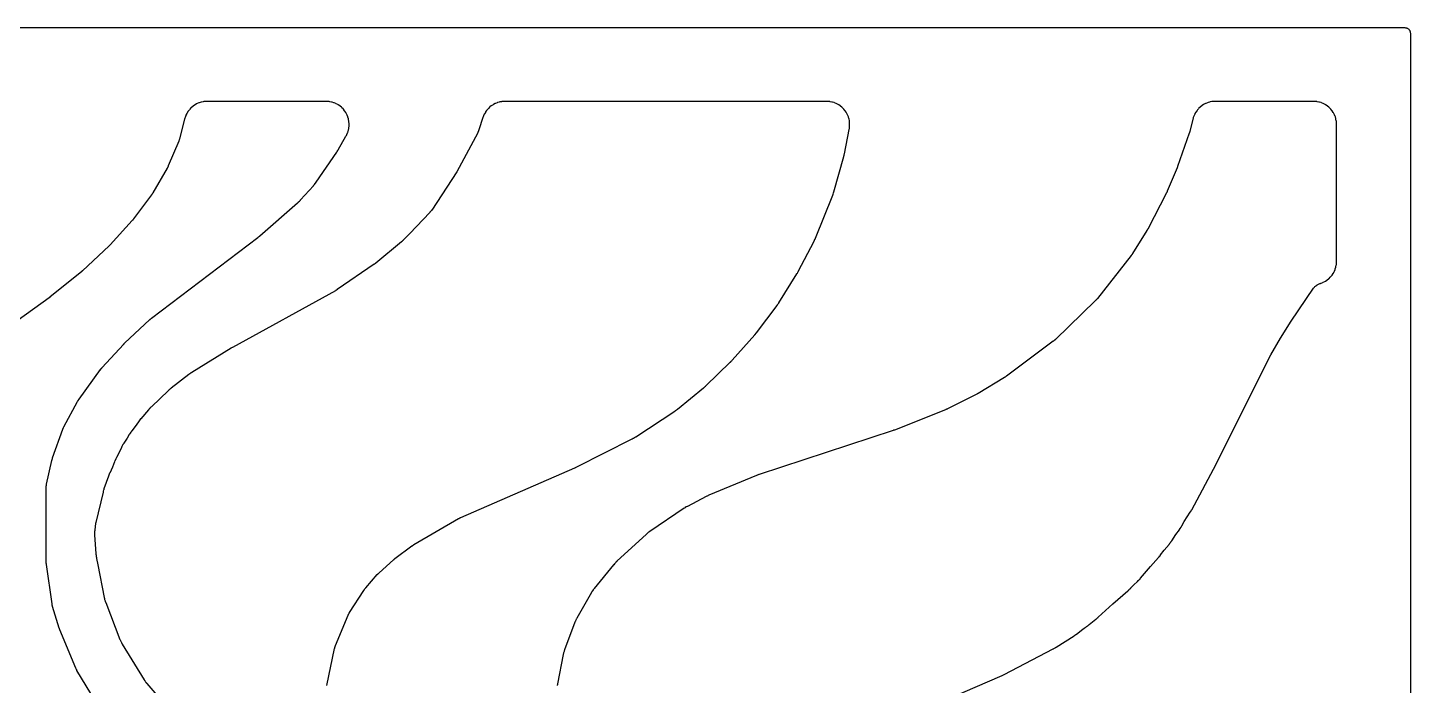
# Model space of a CAD drawing. Header units: millimetres. Extents: x 0 to 300, y 0 to 300.
# Drawn here: x 150 to 300.1, y 228.7 to 300.1 of the extents above; entities that cross this region are included whole.
import ezdxf

# ---------------------------------------------------------------- set-up
doc = ezdxf.new("R2010")
doc.units = ezdxf.units.MM
doc.layers.add('CUT', color=7, linetype='CONTINUOUS')

msp = doc.modelspace()

# ---------------------------------------------------------------- linework, layer by layer
at = {"layer": 'CUT'}
for points in [[(140.0684, 300.0625), (193.3882, 300.0625), (298.533, 300.0625), (298.5625, 300.0625), (299.4478, 300.0625), (299.5212, 300.0589), (299.5794, 300.0503), (299.6365, 300.036), (299.6918, 300.0162), (299.745, 299.991), (299.7954, 299.9608), (299.8427, 299.9257), (299.8863, 299.8863), (299.9257, 299.8427), (299.9608, 299.7954), (299.991, 299.745), (300.0162, 299.6918), (300.036, 299.6365), (300.0503, 299.5794), (300.0589, 299.5212), (300.0625, 299.4478), (300.0625, 298.5625), (300.0625, 297.442), (300.0625, 1.467)], [(158.8968, 224.4713), (155.3527, 230.3027), (155.3491, 230.3087), (155.3407, 230.3228), (155.3391, 230.3254), (155.3234, 230.353), (155.2929, 230.409), (155.2827, 230.4283), (155.2695, 230.4557), (155.2358, 230.5289), (155.222, 230.5606), (153.5087, 234.7004), (153.5048, 234.7098), (153.496, 234.7318), (153.4922, 234.7413), (153.4878, 234.7528), (153.4842, 234.7622), (153.4759, 234.7843), (153.4724, 234.7938), (153.4685, 234.8048), (153.4651, 234.8143), (153.4573, 234.8366), (153.454, 234.8462), (153.45, 234.8579), (153.4469, 234.8676), (153.4396, 234.8901), (153.4365, 234.8997), (152.7061, 237.242), (152.7034, 237.2507), (152.6994, 237.2642), (152.693, 237.2866), (152.6847, 237.3168), (152.6778, 237.3437), (152.6727, 237.3652), (152.6698, 237.3775), (152.6688, 237.3821), (152.6632, 237.4088), (152.6517, 237.4684), (152.6455, 237.5043), (152.6436, 237.5164), (152.6423, 237.5254), (152.0386, 241.7953), (152.0365, 241.8109), (152.032, 241.8475), (152.0302, 241.8632), (152.0282, 241.8824), (152.0266, 241.8981), (152.0234, 241.9348), (152.0222, 241.9506), (152.0209, 241.9686), (152.0199, 241.9844), (152.018, 242.0212), (152.0173, 242.037), (152.0166, 242.0563), (152.0162, 242.072), (152.0155, 242.1089), (152.0154, 242.1247), (152.0153, 250.122), (152.0153, 250.1343), (152.0156, 250.1509), (152.0176, 250.2), (152.0232, 250.2818), (152.0264, 250.3179), (152.0311, 250.3538), (152.0434, 250.4349), (152.052, 250.4833), (152.0554, 250.4995), (152.058, 250.5116), (152.6294, 253.0847), (152.6326, 253.0982), (152.64, 253.1296), (152.6434, 253.143), (152.6475, 253.1594), (152.651, 253.1728), (152.6595, 253.204), (152.6632, 253.2173), (152.6676, 253.2326), (152.6716, 253.2459), (152.681, 253.2768), (152.6851, 253.29), (152.6903, 253.3061), (152.6946, 253.3193), (152.705, 253.3499), (152.7095, 253.363), (153.8203, 256.4866), (153.8227, 256.4933), (153.8283, 256.5089), (153.8294, 256.5117), (153.841, 256.5416), (153.8654, 256.6011), (153.874, 256.6214), (153.8871, 256.6492), (153.923, 256.7221), (153.939, 256.753), (155.415, 259.4761), (155.4222, 259.4891), (155.4391, 259.5192), (155.4465, 259.532), (155.4555, 259.5474), (155.463, 259.56), (155.4808, 259.5893), (155.4885, 259.6018), (155.4975, 259.6161), (155.5055, 259.6285), (155.5243, 259.6572), (155.5324, 259.6695), (155.5425, 259.6844), (155.5509, 259.6965), (155.5706, 259.7246), (155.5791, 259.7366), (157.9167, 262.9583), (157.9243, 262.9687), (157.9422, 262.9926), (157.95, 263.0029), (157.9595, 263.0153), (157.9675, 263.0254), (157.9861, 263.0489), (157.9941, 263.0589), (158.0034, 263.0703), (158.0116, 263.0802), (158.0309, 263.1031), (158.0392, 263.1129), (158.0495, 263.1247), (158.0579, 263.1344), (158.0779, 263.1567), (158.0865, 263.1663), (160.3919, 265.6821), (160.3968, 265.6874), (160.4082, 265.6997), (160.4131, 265.7049), (160.425, 265.7174), (160.4311, 265.7238), (160.4454, 265.7386), (160.4515, 265.7449), (160.4587, 265.7522), (160.4649, 265.7585), (160.4795, 265.773), (160.4858, 265.7793), (160.4891, 265.7824), (160.4966, 265.7897), (160.5142, 265.8065), (160.5219, 265.8137), (163.2708, 268.3773), (163.2792, 268.3851), (163.2989, 268.403), (163.3074, 268.4106), (163.3177, 268.4197), (163.3262, 268.4272), (163.3462, 268.4445), (163.3549, 268.4518), (163.3649, 268.4603), (163.3736, 268.4675), (163.3941, 268.4843), (163.4029, 268.4915), (163.4137, 268.5001), (163.4226, 268.5072), (163.4435, 268.5235), (163.4525, 268.5304), (174.9907, 277.2928), (174.9984, 277.2987), (175.0512, 277.3402), (175.0593, 277.3466), (175.1243, 277.3995), (175.1321, 277.406), (175.1827, 277.4486), (175.191, 277.4557), (179.2955, 281.0403), (179.3089, 281.0523), (179.3945, 281.1317), (179.4075, 281.1442), (179.5119, 281.247), (179.5245, 281.2598), (179.6052, 281.3442), (179.6175, 281.3574), (181.0068, 282.9003), (181.0198, 282.9153), (181.103, 283.0141), (181.1156, 283.0295), (181.2158, 283.1569), (181.2279, 283.1727), (181.3044, 283.2768), (181.3159, 283.293), (183.5428, 286.5444), (183.55, 286.5551), (183.5957, 286.625), (183.6026, 286.6359), (183.6582, 286.7249), (183.6648, 286.7359), (183.7075, 286.8077), (183.714, 286.8188), (184.5386, 288.2764), (184.5457, 288.2895), (184.5913, 288.3749), (184.5982, 288.3881), (184.6242, 288.4401), (184.6369, 288.4671), (184.714, 288.6417), (184.7353, 288.6974), (184.7939, 288.8763), (184.8096, 288.9338), (184.8501, 289.1177), (184.86, 289.1764), (184.8821, 289.3634), (184.8861, 289.4228), (184.8896, 289.6111), (184.8877, 289.6706), (184.8724, 289.8583), (184.8647, 289.9174), (184.8309, 290.1026), (184.8173, 290.1606), (184.7653, 290.3416), (184.7461, 290.398), (184.6764, 290.5729), (184.6516, 290.6271), (184.565, 290.7943), (184.5349, 290.8457), (184.4321, 291.0035), (184.3972, 291.0517), (184.2792, 291.1985), (184.2396, 291.243), (184.1077, 291.3774), (184.0639, 291.4177), (183.9193, 291.5383), (183.8717, 291.5742), (183.7159, 291.6799), (183.665, 291.7108), (183.4994, 291.8005), (183.4457, 291.8263), (183.2721, 291.8991), (183.2161, 291.9194), (183.0361, 291.9747), (182.9783, 291.9893), (182.7937, 292.0265), (182.7348, 292.0353), (182.5448, 292.0543), (182.5151, 292.0565), (182.457, 292.0594), (182.4422, 292.0599), (182.3454, 292.0623), (182.3305, 292.0625), (169.535, 292.0625), (169.5197, 292.0623), (169.4207, 292.0598), (169.4054, 292.0592), (169.346, 292.0562), (169.3156, 292.0539), (169.1212, 292.034), (169.061, 292.0248), (168.8723, 291.9859), (168.8133, 291.9706), (168.6295, 291.9127), (168.5723, 291.8915), (168.3954, 291.8153), (168.3407, 291.7884), (168.1723, 291.6946), (168.1206, 291.6623), (167.9627, 291.5519), (167.9146, 291.5145), (167.7686, 291.3887), (167.7245, 291.3466), (167.5921, 291.2066), (167.5525, 291.1603), (167.435, 291.0076), (167.4003, 290.9575), (167.2989, 290.7937), (167.2694, 290.7403), (167.1851, 290.567), (167.1613, 290.5109), (167.0941, 290.3275), (167.0843, 290.2986), (167.0667, 290.2417), (167.0624, 290.2271), (167.0355, 290.1317), (167.0316, 290.117), (166.4944, 288.0088), (166.4926, 288.002), (166.4884, 287.9861), (166.4876, 287.9832), (166.4788, 287.9525), (166.4602, 287.8913), (166.4535, 287.8704), (166.4431, 287.8418), (166.4143, 287.7663), (166.4013, 287.7341), (165.2563, 285.0538), (165.2508, 285.0413), (165.2379, 285.0122), (165.2322, 284.9998), (165.2253, 284.985), (165.2196, 284.9727), (165.2059, 284.9443), (165.1999, 284.9322), (165.1929, 284.9182), (165.1868, 284.9061), (165.1722, 284.8781), (165.1658, 284.8661), (165.158, 284.8515), (165.1515, 284.8396), (165.1361, 284.812), (165.1294, 284.8002), (163.5966, 282.15), (163.5901, 282.1389), (163.5746, 282.113), (163.5679, 282.1019), (163.5596, 282.0885), (163.5527, 282.0775), (163.5365, 282.0521), (163.5295, 282.0412), (163.5213, 282.0288), (163.5141, 282.0181), (163.4972, 281.9931), (163.4899, 281.9825), (163.4808, 281.9695), (163.4733, 281.959), (163.4557, 281.9345), (163.448, 281.9241), (161.5048, 279.3101), (161.4981, 279.3012), (161.4822, 279.2805), (161.4754, 279.2716), (161.467, 279.2609), (161.46, 279.2521), (161.4437, 279.2318), (161.4367, 279.2231), (161.4285, 279.2132), (161.4213, 279.2046), (161.4045, 279.1847), (161.3972, 279.1762), (161.3883, 279.1659), (161.3809, 279.1575), (161.3636, 279.1379), (161.3561, 279.1296), (158.9638, 276.5025), (158.9577, 276.4958), (158.9433, 276.4803), (158.9371, 276.4737), (158.9295, 276.4657), (158.9232, 276.4592), (158.9086, 276.444), (158.9022, 276.4375), (158.8949, 276.4301), (158.8885, 276.4237), (158.8735, 276.4088), (158.8671, 276.4025), (158.8591, 276.3947), (158.8526, 276.3885), (158.8373, 276.3739), (158.8308, 276.3677), (155.9614, 273.6856), (155.9566, 273.6811), (155.9455, 273.6708), (155.9406, 273.6664), (155.9291, 273.656), (155.9231, 273.6506), (155.9092, 273.6382), (155.9032, 273.6329), (155.8962, 273.6268), (155.8902, 273.6215), (155.876, 273.6093), (155.8699, 273.6041), (155.8667, 273.6014), (155.8595, 273.5953), (155.8424, 273.5812), (155.835, 273.5752), (152.4515, 270.8366), (152.4473, 270.8332), (152.4376, 270.8254), (152.4334, 270.8221), (152.4235, 270.8143), (152.4184, 270.8103), (152.4063, 270.8009), (152.4012, 270.7969), (152.3952, 270.7923), (152.39, 270.7883), (152.3778, 270.7791), (152.3732, 270.7757), (152.3633, 270.7684), (152.349, 270.758), (152.3427, 270.7534), (144.6547, 265.2386)], [(182.4705, 228.6569), (183.3129, 232.6709), (183.3152, 232.6813), (183.3187, 232.6974), (183.325, 232.7238), (183.3339, 232.7587), (183.3424, 232.7897), (183.3495, 232.8142), (183.3537, 232.8282), (183.3553, 232.8334), (183.3652, 232.8634), (183.3884, 232.9298), (183.4033, 232.9693), (183.4086, 232.9825), (183.4126, 232.9923), (184.7947, 236.3129), (184.7986, 236.3222), (184.8048, 236.3366), (184.8154, 236.3603), (184.83, 236.3918), (184.8435, 236.4196), (184.8545, 236.4414), (184.8609, 236.4538), (184.8633, 236.4584), (184.8779, 236.485), (184.9113, 236.5436), (184.9321, 236.5783), (184.9394, 236.5898), (184.9448, 236.5983), (186.491, 238.989), (186.4999, 239.0024), (186.5207, 239.0334), (186.5298, 239.0466), (186.541, 239.0627), (186.5503, 239.0757), (186.5722, 239.106), (186.5817, 239.1189), (186.5928, 239.1335), (186.6025, 239.1462), (186.6255, 239.1757), (186.6355, 239.1882), (186.6478, 239.2034), (186.658, 239.2158), (186.6821, 239.2444), (186.6925, 239.2566), (187.9492, 240.6995), (187.9581, 240.7096), (187.9791, 240.7329), (187.9881, 240.7429), (187.9993, 240.7549), (188.0085, 240.7647), (188.0301, 240.7874), (188.0395, 240.7971), (188.0503, 240.8081), (188.0598, 240.8177), (188.0821, 240.8397), (188.0917, 240.8491), (188.1036, 240.8605), (188.1134, 240.8697), (188.1363, 240.8911), (188.1462, 240.9002), (189.6897, 242.2945), (189.6977, 242.3017), (189.7166, 242.3184), (189.7248, 242.3255), (189.7347, 242.3341), (189.743, 242.3411), (189.7623, 242.3573), (189.7706, 242.3642), (189.7802, 242.3721), (189.7886, 242.3789), (189.8083, 242.3946), (189.8167, 242.4013), (189.8271, 242.4094), (189.8357, 242.416), (189.8557, 242.4313), (189.8644, 242.4377), (191.7081, 243.8068), (191.7181, 243.8142), (191.7416, 243.8311), (191.7517, 243.8383), (191.7641, 243.847), (191.7744, 243.854), (191.7983, 243.8703), (191.8086, 243.8772), (191.8205, 243.8851), (191.8309, 243.8919), (191.8553, 243.9075), (191.8658, 243.9141), (191.8787, 243.9221), (191.8893, 243.9286), (191.9141, 243.9435), (191.9247, 243.9499), (196.7771, 246.7824), (196.7886, 246.789), (196.8155, 246.8042), (196.8271, 246.8106), (196.8413, 246.8183), (196.853, 246.8246), (196.8804, 246.839), (196.8922, 246.8451), (196.9057, 246.852), (196.9176, 246.8579), (196.9454, 246.8715), (196.9574, 246.8772), (196.972, 246.8841), (196.984, 246.8896), (197.0122, 246.9024), (197.0243, 246.9078), (209.4002, 252.2944), (209.4077, 252.2977), (209.46, 252.3213), (209.468, 252.325), (209.5328, 252.3554), (209.5406, 252.3592), (209.5915, 252.384), (209.5998, 252.3881), (215.6191, 255.4376), (215.6342, 255.4456), (215.7316, 255.4984), (215.7465, 255.5068), (215.8668, 255.5766), (215.8814, 255.5854), (215.9756, 255.6437), (215.99, 255.6529), (220.2198, 258.4401), (220.2322, 258.4485), (220.3123, 258.5042), (220.3245, 258.5129), (220.4232, 258.5852), (220.4351, 258.5943), (220.5123, 258.6538), (220.5241, 258.6632), (223.3612, 260.9699), (223.3708, 260.9779), (223.4328, 261.0305), (223.4423, 261.0387), (223.5187, 261.1063), (223.5279, 261.1147), (223.5877, 261.1698), (223.5968, 261.1783), (226.2585, 263.7387), (226.2674, 263.7475), (226.3249, 263.8051), (226.3336, 263.8141), (226.4042, 263.8879), (226.4128, 263.8971), (226.4678, 263.9571), (226.4762, 263.9664), (228.9144, 266.739), (228.9212, 266.7469), (228.9682, 266.8022), (228.9754, 266.8108), (229.0326, 266.8809), (229.0395, 266.8895), (229.0838, 266.9457), (229.0909, 266.955), (231.3263, 269.9113), (231.3342, 269.922), (231.3845, 269.9917), (231.3922, 270.0025), (231.4534, 270.0914), (231.4608, 270.1024), (231.508, 270.1743), (231.5152, 270.1854), (233.4845, 273.3324), (233.4908, 273.3427), (233.531, 273.4099), (233.5371, 273.4203), (233.5858, 273.5057), (233.5917, 273.5162), (233.6292, 273.585), (233.6349, 273.5956), (235.345, 276.8899), (235.3514, 276.9027), (235.3923, 276.9863), (235.3985, 276.9992), (235.4473, 277.1054), (235.4531, 277.1185), (235.49, 277.2039), (235.4955, 277.2172), (237.3699, 281.8648), (237.3759, 281.8802), (237.4133, 281.9809), (237.4188, 281.9964), (237.4623, 282.124), (237.4674, 282.1397), (237.4992, 282.2423), (237.5039, 282.2582), (238.5724, 286.0717), (238.5756, 286.0835), (238.5954, 286.1604), (238.5984, 286.1723), (238.6213, 286.2693), (238.624, 286.2813), (238.6407, 286.3589), (238.6432, 286.3709), (239.1583, 289.0248), (239.161, 289.0393), (239.1769, 289.1334), (239.1791, 289.1479), (239.1873, 289.2047), (239.1907, 289.2339), (239.2084, 289.4213), (239.211, 289.4799), (239.2102, 289.6656), (239.2071, 289.7242), (239.1882, 289.9089), (239.1794, 289.967), (239.1425, 290.149), (239.128, 290.2059), (239.0736, 290.3834), (239.0536, 290.4386), (238.982, 290.6099), (238.9567, 290.6629), (238.8688, 290.8264), (238.8384, 290.8767), (238.7349, 291.0308), (238.6998, 291.0779), (238.5817, 291.2211), (238.5421, 291.2646), (238.4106, 291.3956), (238.367, 291.4349), (238.2233, 291.5525), (238.176, 291.5874), (238.0215, 291.6903), (237.9711, 291.7204), (237.8072, 291.8077), (237.7541, 291.8328), (237.5825, 291.9036), (237.5272, 291.9234), (237.3495, 291.9771), (237.2925, 291.9914), (237.1104, 292.0275), (237.0523, 292.0361), (236.865, 292.0545), (236.8357, 292.0566), (236.7784, 292.0594), (236.7637, 292.06), (236.6683, 292.0623), (236.6536, 292.0625), (201.8938, 292.0625), (201.8643, 292.0625), (201.8499, 292.0623), (201.7563, 292.0601), (201.7419, 292.0596), (201.6857, 292.0569), (201.6569, 292.0548), (201.4731, 292.0371), (201.416, 292.0288), (201.2372, 291.994), (201.1812, 291.9803), (201.0066, 291.9285), (200.9522, 291.9095), (200.7833, 291.8412), (200.7309, 291.817), (200.5694, 291.7328), (200.5196, 291.7038), (200.3669, 291.6045), (200.3201, 291.5708), (200.1776, 291.4573), (200.1343, 291.4193), (200.0033, 291.2926), (199.9639, 291.2506), (199.8457, 291.112), (199.8104, 291.0664), (199.706, 290.9171), (199.6753, 290.8683), (199.5858, 290.7096), (199.5599, 290.6582), (199.4849, 290.4894), (199.4739, 290.4627), (199.4535, 290.4103), (199.4485, 290.3968), (199.4167, 290.3087), (199.412, 290.295), (198.971, 288.9723), (198.9658, 288.9569), (198.9531, 288.9211), (198.9475, 288.9058), (198.9406, 288.8872), (198.9347, 288.872), (198.9208, 288.8367), (198.9147, 288.8216), (198.9075, 288.8044), (198.9011, 288.7894), (198.8859, 288.7546), (198.8793, 288.7398), (198.8757, 288.732), (198.8577, 288.6948), (198.8426, 288.665), (196.5946, 284.4318), (193.848, 280.266), (193.8424, 280.2576), (193.8336, 280.2446), (193.8188, 280.2233), (193.7985, 280.1951), (193.7801, 280.1704), (193.7651, 280.151), (193.7565, 280.1399), (193.7533, 280.1359), (193.734, 280.1125), (193.6902, 280.0612), (193.6632, 280.031), (193.6539, 280.021), (193.647, 280.0137), (191.4723, 277.7379), (190.765, 276.9987), (190.756, 276.9894), (190.7349, 276.9679), (190.7258, 276.9588), (190.7146, 276.9478), (190.7053, 276.9388), (190.6836, 276.9179), (190.6742, 276.909), (190.6633, 276.8989), (190.6588, 276.8948), (190.6396, 276.8774), (190.6299, 276.8687), (190.618, 276.8583), (190.6082, 276.8498), (190.5852, 276.8301), (190.5753, 276.8217), (187.7989, 274.517), (187.7908, 274.5104), (187.7719, 274.495), (187.7638, 274.4885), (187.7538, 274.4806), (187.7456, 274.4742), (187.7263, 274.4593), (187.718, 274.4529), (187.7084, 274.4457), (187.7, 274.4395), (187.6804, 274.425), (187.672, 274.4189), (187.6616, 274.4114), (187.6531, 274.4054), (187.6332, 274.3914), (187.6246, 274.3855), (183.5908, 271.6255), (183.5818, 271.6194), (183.5606, 271.6052), (183.5515, 271.5992), (183.5403, 271.592), (183.5311, 271.5861), (183.5095, 271.5725), (183.5003, 271.5667), (183.4896, 271.5601), (183.4802, 271.5545), (183.4584, 271.5414), (183.449, 271.5358), (183.4375, 271.5291), (183.428, 271.5237), (183.4058, 271.5111), (183.3963, 271.5058), (172.2366, 265.3658), (172.2306, 265.3624), (172.1888, 265.3388), (172.1824, 265.3351), (172.1306, 265.305), (172.1244, 265.3013), (172.0838, 265.277), (172.0772, 265.273), (167.8124, 262.6473), (167.7988, 262.6387), (167.7112, 262.5815), (167.6979, 262.5725), (167.5899, 262.4977), (167.5768, 262.4883), (167.4924, 262.4265), (167.4795, 262.4168), (165.5752, 260.9412), (165.5633, 260.9318), (165.4869, 260.8694), (165.4753, 260.8597), (165.3814, 260.779), (165.37, 260.7689), (165.2969, 260.7028), (165.2857, 260.6925), (163.423, 258.9206), (163.3735, 258.8736), (163.3621, 258.8625), (163.2893, 258.7894), (163.2782, 258.778), (163.1892, 258.6839), (163.1785, 258.6722), (163.1096, 258.5954), (163.0992, 258.5835), (162.2675, 257.6051), (162.2572, 257.5927), (162.1916, 257.5113), (162.1817, 257.4986), (162.1022, 257.3942), (162.0926, 257.3812), (162.0315, 257.2963), (162.0223, 257.2832), (161.6654, 256.7585), (161.3097, 256.3087), (161.3029, 256.2998), (161.2556, 256.2376), (161.2486, 256.2283), (161.2184, 256.1869), (161.2042, 256.1667), (161.1186, 256.0387), (161.1058, 256.0187), (161.0842, 255.9836), (161.0785, 255.974), (161.0393, 255.9074), (161.033, 255.8965), (160.8176, 255.5119), (160.4393, 254.9557), (160.4324, 254.9454), (160.3886, 254.878), (160.382, 254.8675), (160.3564, 254.8265), (160.3438, 254.8052), (160.2647, 254.6653), (160.2529, 254.6435), (160.2309, 254.6005), (160.2254, 254.5894), (160.1902, 254.5171), (160.1849, 254.5059), (159.8619, 253.8059), (159.6438, 253.4165), (159.6336, 253.3976), (159.5697, 253.2732), (159.5602, 253.2539), (159.4857, 253.0952), (159.4769, 253.0756), (159.4221, 252.947), (159.414, 252.927), (159.2017, 252.375), (158.9022, 251.726), (158.8963, 251.7127), (158.8588, 251.626), (158.8532, 251.6125), (158.8087, 251.5025), (158.8035, 251.4889), (158.7702, 251.4004), (158.7652, 251.3868), (158.2851, 250.009), (158.2804, 249.9948), (158.2506, 249.9018), (158.2462, 249.8875), (158.2117, 249.7699), (158.2076, 249.7554), (158.1825, 249.6611), (158.1788, 249.6465), (157.3923, 246.364), (157.3892, 246.3505), (157.3703, 246.2626), (157.3675, 246.249), (157.3574, 246.1959), (157.3528, 246.1686), (157.3275, 245.9931), (157.3222, 245.938), (157.3132, 245.7609), (157.3125, 245.7376), (157.311, 245.7294), (157.3014, 245.674), (157.2972, 245.6455), (157.2744, 245.4621), (157.2701, 245.4047), (157.265, 245.22), (157.2649, 245.1912), (157.2661, 245.1349), (157.2666, 245.1205), (157.2707, 245.0269), (157.2716, 245.0125), (157.4136, 242.9471), (157.4152, 242.9285), (157.4273, 242.8082), (157.4294, 242.7897), (157.4492, 242.6392), (157.4519, 242.6208), (157.4551, 242.6011), (157.4559, 242.5955), (157.462, 242.5565), (157.4637, 242.5459), (157.4694, 242.5134), (157.4714, 242.5014), (157.4747, 242.4831), (157.4753, 242.48), (157.4765, 242.4731), (157.4786, 242.4613), (157.6126, 241.7763), (158.3068, 238.2204), (158.3095, 238.2074), (158.3278, 238.1235), (158.3308, 238.1106), (158.3377, 238.0818), (158.3383, 238.0794), (158.3504, 238.0291), (158.3572, 238.0035), (158.4051, 237.838), (158.413, 237.8127), (158.4296, 237.7637), (158.434, 237.7512), (158.4633, 237.6702), (158.468, 237.6578), (160.0216, 233.651), (160.0267, 233.6384), (160.0604, 233.5571), (160.0657, 233.5446), (160.087, 233.4962), (160.0985, 233.4716), (160.1767, 233.314), (160.1892, 233.29), (160.2149, 233.2437), (160.2215, 233.2319), (160.2659, 233.1558), (160.2729, 233.1442), (160.2736, 233.143), (162.6542, 229.2648), (162.6601, 229.2553), (162.702, 229.1897), (162.7084, 229.18), (162.7367, 229.1375), (162.7508, 229.1173), (162.8411, 228.9934), (162.8554, 228.9745), (162.8809, 228.9423), (162.8879, 228.9336), (162.9367, 228.8742), (162.9448, 228.8646), (166.2464, 225.0106)], [(244.5655, 224.8884), (255.7513, 229.7635), (255.7601, 229.7674), (255.821, 229.7951), (255.8303, 229.7995), (255.9056, 229.8353), (255.9147, 229.8397), (255.9737, 229.869), (255.9833, 229.8739), (261.3145, 232.6432), (261.3146, 232.6432), (261.3504, 232.6618), (261.3621, 232.668), (261.4376, 232.7094), (261.4492, 232.7159), (261.5428, 232.7699), (261.5542, 232.7767), (261.6279, 232.8214), (261.6391, 232.8284), (263.573, 234.0609), (263.5839, 234.0681), (263.6544, 234.1152), (263.6652, 234.1226), (263.7524, 234.1837), (263.763, 234.1913), (263.8314, 234.2414), (263.8419, 234.2492), (264.5125, 234.7638), (264.6775, 234.8747), (264.6925, 234.8851), (264.789, 234.9543), (264.8036, 234.9652), (264.922, 235.0556), (264.9363, 235.0669), (265.0284, 235.1419), (265.0424, 235.1536), (265.2121, 235.3005), (265.9368, 235.8565), (265.947, 235.8645), (266.0127, 235.9173), (266.0227, 235.9255), (266.1038, 235.9935), (266.1137, 236.0019), (266.1771, 236.0574), (266.1867, 236.0661), (267.7847, 237.5277), (269.4117, 238.9362), (269.4251, 238.9482), (269.5111, 239.0273), (269.5241, 239.0397), (269.6291, 239.1421), (269.6417, 239.1549), (269.7228, 239.239), (269.7351, 239.2521), (270.0555, 239.6048), (270.4353, 239.9523), (270.4494, 239.9655), (270.5393, 240.0533), (270.553, 240.067), (270.6622, 240.1808), (270.6754, 240.1949), (270.7595, 240.2883), (270.7722, 240.3029), (271.8578, 241.5892), (272.7238, 242.5427), (272.7337, 242.5538), (272.7972, 242.6274), (272.8069, 242.6388), (272.8843, 242.7331), (272.8936, 242.7448), (272.9534, 242.8214), (272.9625, 242.8333), (273.3558, 243.3641), (273.8766, 243.9812), (273.8885, 243.9958), (273.9645, 244.0918), (273.976, 244.1068), (274.0675, 244.2303), (274.0785, 244.2456), (274.1484, 244.3462), (274.1589, 244.3618), (274.6069, 245.0527), (274.9929, 245.5736), (275.0044, 245.5898), (275.0777, 245.6959), (275.0887, 245.7124), (275.1763, 245.8485), (275.1867, 245.8654), (275.2529, 245.9761), (275.2628, 245.9933), (275.5294, 246.4752), (276.1688, 247.4613), (276.1757, 247.4722), (276.2198, 247.5435), (276.2265, 247.5545), (276.2799, 247.6453), (276.2863, 247.6565), (276.3273, 247.7296), (276.3335, 247.7409), (278.9728, 252.6977), (278.975, 252.7017), (278.9896, 252.7296), (278.9918, 252.734), (279.0097, 252.769), (279.0119, 252.7732), (279.0143, 252.7781), (279.0283, 252.8052), (279.0312, 252.8108), (284.9294, 264.5532), (285.9684, 266.3659), (287.1228, 268.2229), (289.5634, 271.7767), (289.5911, 271.8149), (289.6436, 271.8834), (289.7047, 271.9549), (289.7723, 272.017), (289.8207, 272.057), (289.8964, 272.1131), (289.9486, 272.1478), (290.0298, 272.1957), (290.0854, 272.2247), (290.1711, 272.2639), (290.2514, 272.2956), (290.2957, 272.3118), (290.3557, 272.3319), (290.3841, 272.3422), (290.562, 272.4121), (290.6166, 272.4367), (290.7848, 272.5229), (290.8366, 272.5529), (290.9954, 272.6555), (291.044, 272.6904), (291.1918, 272.8083), (291.2366, 272.8478), (291.372, 272.9799), (291.4127, 273.0237), (291.5342, 273.1686), (291.5703, 273.2162), (291.6768, 273.3725), (291.708, 273.4235), (291.7984, 273.5896), (291.8243, 273.6435), (291.8978, 273.8177), (291.9182, 273.8739), (291.974, 274.0546), (291.9887, 274.1125), (292.0262, 274.2979), (292.0351, 274.357), (292.0542, 274.5477), (292.0564, 274.5776), (292.0593, 274.6359), (292.0599, 274.6508), (292.0623, 274.748), (292.0625, 274.763), (292.0625, 289.4999), (292.0623, 289.5146), (292.06, 289.6103), (292.0594, 289.625), (292.0566, 289.6825), (292.0544, 289.7118), (292.0359, 289.8996), (292.0273, 289.9579), (291.991, 290.1405), (291.9767, 290.1976), (291.9226, 290.3757), (291.9028, 290.4311), (291.8316, 290.6031), (291.8064, 290.6564), (291.7186, 290.8205), (291.6884, 290.871), (291.585, 291.0258), (291.5499, 291.0731), (291.4318, 291.217), (291.3922, 291.2606), (291.2606, 291.3922), (291.217, 291.4318), (291.0731, 291.5499), (291.0258, 291.585), (290.871, 291.6884), (290.8205, 291.7186), (290.6563, 291.8064), (290.6031, 291.8316), (290.4311, 291.9028), (290.3757, 291.9226), (290.1976, 291.9767), (290.1405, 291.991), (289.9579, 292.0273), (289.8996, 292.0359), (289.7118, 292.0544), (289.6824, 292.0566), (289.625, 292.0594), (289.6103, 292.06), (289.5146, 292.0623), (289.4999, 292.0625), (278.9507, 292.0625), (278.9364, 292.0623), (278.844, 292.0601), (278.8297, 292.0596), (278.7742, 292.057), (278.7458, 292.055), (278.5642, 292.0377), (278.5078, 292.0296), (278.3311, 291.9957), (278.2758, 291.9823), (278.1031, 291.9317), (278.0492, 291.9132), (277.8821, 291.8465), (277.8303, 291.8229), (277.6702, 291.7407), (277.6209, 291.7123), (277.4693, 291.6153), (277.4229, 291.5823), (277.2812, 291.4714), (277.2381, 291.4342), (277.1075, 291.3103), (277.0681, 291.2692), (276.9499, 291.1336), (276.9146, 291.0889), (276.8098, 290.9426), (276.7789, 290.8948), (276.6884, 290.7393), (276.6621, 290.6888), (276.5868, 290.5254), (276.5654, 290.4726), (276.5051, 290.3004), (276.4963, 290.2733), (276.4804, 290.2201), (276.4765, 290.2064), (276.4522, 290.1171), (276.4486, 290.1033), (276.1301, 288.8141), (276.1276, 288.804), (276.1215, 288.7805), (276.1188, 288.7704), (276.1155, 288.7581), (276.1127, 288.7481), (276.106, 288.7247), (276.1031, 288.7147), (276.0997, 288.7032), (276.0967, 288.6932), (276.0895, 288.67), (276.0864, 288.6601), (276.0825, 288.648), (276.0792, 288.6381), (276.0715, 288.615), (276.0681, 288.6052), (274.8093, 284.9867), (274.8074, 284.9811), (274.8027, 284.968), (274.8007, 284.9624), (274.7958, 284.949), (274.7933, 284.9421), (274.7873, 284.9261), (274.7848, 284.9193), (274.7818, 284.9114), (274.7791, 284.9045), (274.7729, 284.8885), (274.7702, 284.8817), (274.7688, 284.8782), (274.7655, 284.8702), (274.7578, 284.8515), (274.7545, 284.8435), (273.6805, 282.3025), (273.6769, 282.2942), (273.6685, 282.2748), (273.6648, 282.2665), (273.6604, 282.2566), (273.6567, 282.2484), (273.648, 282.2294), (273.6442, 282.2212), (273.6397, 282.2118), (273.6359, 282.2037), (273.6267, 282.1848), (273.6228, 282.1767), (273.6179, 282.1668), (273.6139, 282.1588), (273.6044, 282.1401), (273.6002, 282.1321), (271.5581, 278.2093), (271.5549, 278.2033), (271.5475, 278.1893), (271.5443, 278.1833), (271.5366, 278.169), (271.5326, 278.1616), (271.5232, 278.1446), (271.5191, 278.1373), (271.5143, 278.1289), (271.5102, 278.1216), (271.5004, 278.1047), (271.4962, 278.0974), (271.494, 278.0937), (271.489, 278.0852), (271.477, 278.0655), (271.4719, 278.057), (269.9233, 275.5552), (269.9166, 275.5445), (269.9007, 275.5195), (269.8938, 275.5089), (269.8854, 275.4961), (269.8784, 275.4857), (269.8619, 275.4614), (269.8547, 275.451), (269.8464, 275.4391), (269.8391, 275.4288), (269.8219, 275.4049), (269.8144, 275.3948), (269.8053, 275.3824), (269.7977, 275.3723), (269.7798, 275.3489), (269.7721, 275.339), (266.1027, 270.6738), (266.0933, 270.662), (266.071, 270.6347), (266.0614, 270.623), (266.0495, 270.6089), (266.0397, 270.5975), (266.0165, 270.5709), (266.0065, 270.5596), (265.9949, 270.5467), (265.9847, 270.5356), (265.9607, 270.5098), (265.9503, 270.4989), (265.9375, 270.4856), (265.9269, 270.4748), (265.902, 270.4498), (265.8913, 270.4392), (261.5401, 266.2197), (261.5295, 266.2096), (261.5046, 266.1863), (261.4938, 266.1764), (261.4806, 266.1644), (261.4697, 266.1546), (261.4441, 266.1321), (261.433, 266.1225), (261.4203, 266.1116), (261.409, 266.1022), (261.3827, 266.0805), (261.3713, 266.0713), (261.3574, 266.0602), (261.3459, 266.0512), (261.3188, 266.0304), (261.3072, 266.0216), (256.2188, 262.233), (256.21, 262.2266), (256.1894, 262.2116), (256.1806, 262.2053), (256.1697, 262.1976), (256.1608, 262.1913), (256.1398, 262.1769), (256.1308, 262.1708), (256.1204, 262.1637), (256.1113, 262.1577), (256.09, 262.1438), (256.0808, 262.1379), (256.0696, 262.1307), (256.0604, 262.1249), (256.0387, 262.1115), (256.0294, 262.1058), (253.1585, 260.3729), (253.1525, 260.3694), (253.1385, 260.3611), (253.1325, 260.3576), (253.1181, 260.3492), (253.1107, 260.3449), (253.0934, 260.335), (253.0859, 260.3308), (253.0773, 260.326), (253.0698, 260.3219), (253.0522, 260.3123), (253.0447, 260.3082), (253.0408, 260.3061), (253.0318, 260.3014), (253.0108, 260.2905), (253.0018, 260.2859), (249.8128, 258.6781), (249.8037, 258.6735), (249.7824, 258.6631), (249.7732, 258.6587), (249.7622, 258.6534), (249.753, 258.6492), (249.7317, 258.6393), (249.7225, 258.6351), (249.7119, 258.6303), (249.7026, 258.6262), (249.681, 258.6168), (249.6717, 258.6128), (249.6604, 258.608), (249.651, 258.6042), (249.6292, 258.5952), (249.6198, 258.5915), (244.07, 256.3936), (244.0649, 256.3916), (244.053, 256.387), (244.0479, 256.385), (244.0357, 256.3803), (244.0294, 256.378), (244.0147, 256.3725), (244.0084, 256.3702), (244.0011, 256.3675), (243.9948, 256.3652), (243.98, 256.3599), (243.9744, 256.358), (243.9625, 256.3538), (243.9453, 256.348), (243.9377, 256.3455), (229.3776, 251.5644), (229.3673, 251.5609), (229.2958, 251.536), (229.2848, 251.532), (229.1963, 251.4992), (229.1856, 251.4951), (229.1162, 251.4679), (229.1049, 251.4633), (223.936, 249.3124), (223.9238, 249.3072), (223.8453, 249.2725), (223.8333, 249.267), (223.7358, 249.2213), (223.7239, 249.2155), (223.647, 249.1774), (223.6352, 249.1714), (221.606, 248.1088), (221.5914, 248.1009), (221.4972, 248.0482), (221.4828, 248.0399), (221.3665, 247.9705), (221.3523, 247.9618), (221.2612, 247.904), (221.2473, 247.8949), (217.5357, 245.393), (217.5269, 245.3869), (217.4655, 245.3439), (217.4564, 245.3374), (217.4167, 245.3085), (217.3978, 245.2942), (217.2821, 245.2027), (217.2645, 245.1882), (217.2345, 245.1626), (217.2264, 245.1555), (217.1709, 245.1064), (217.162, 245.0983), (213.9558, 242.1415), (213.9408, 242.1272), (213.8449, 242.0324), (213.8304, 242.0176), (213.7143, 241.8946), (213.7004, 241.8792), (213.6113, 241.7781), (213.5978, 241.7623), (211.4986, 239.2057), (211.4908, 239.196), (211.4404, 239.132), (211.4328, 239.1221), (211.4033, 239.083), (211.3887, 239.0627), (211.2963, 238.9287), (211.2825, 238.9078), (211.2564, 238.8664), (211.2498, 238.8557), (211.2079, 238.786), (211.2015, 238.7752), (209.6036, 235.9874), (209.5976, 235.9766), (209.5592, 235.9063), (209.5534, 235.8955), (209.5312, 235.8527), (209.5202, 235.8306), (209.4523, 235.6856), (209.4423, 235.6631), (209.4236, 235.6187), (209.419, 235.6073), (209.3895, 235.5328), (209.3851, 235.5213), (208.2704, 232.5251), (208.2663, 232.5137), (208.2402, 232.439), (208.2363, 232.4274), (208.2216, 232.3822), (208.2145, 232.3589), (208.1715, 232.2067), (208.1654, 232.1832), (208.1543, 232.1369), (208.1516, 232.125), (208.1348, 232.0478), (208.1324, 232.0358), (207.5038, 228.8348), (207.5017, 228.8238), (207.4881, 228.7467), (207.4862, 228.7352), (207.4782, 228.6844), (207.4749, 228.6599)]]:
    msp.add_lwpolyline(points, dxfattribs=at)

doc.saveas('drawing.dxf')
